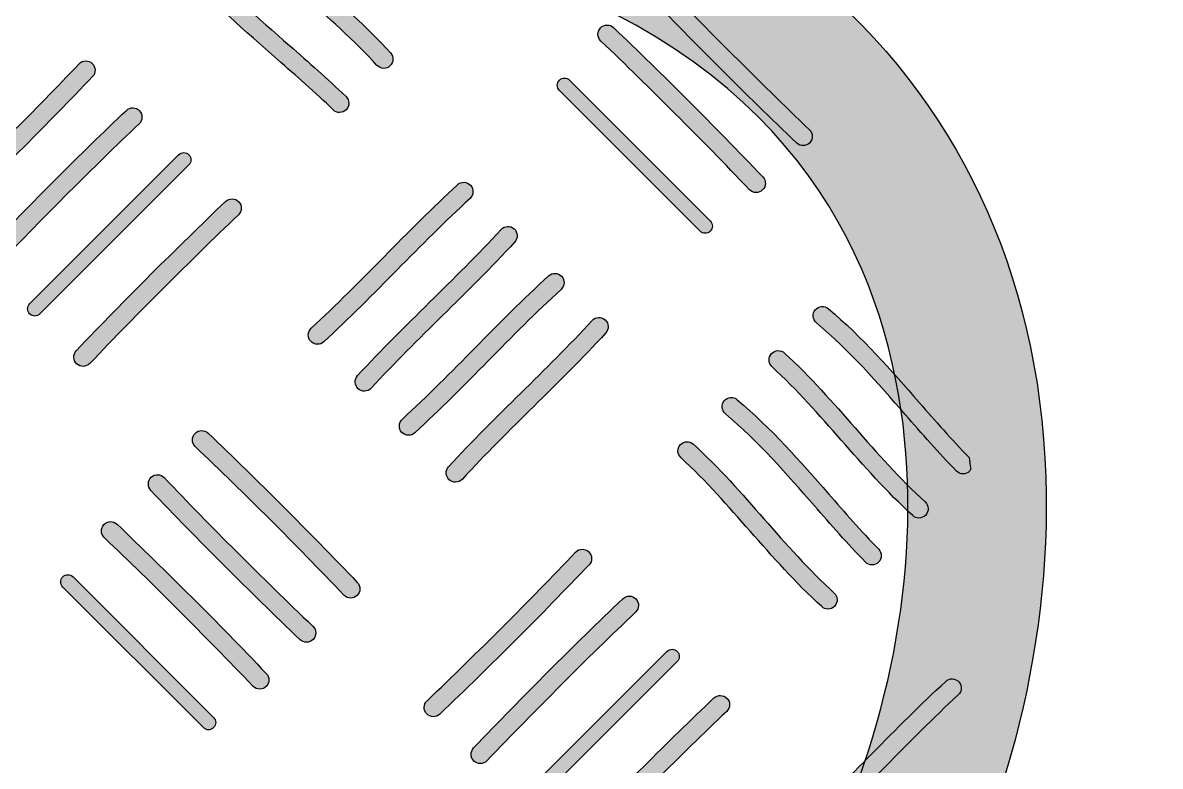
# Model space of a CAD drawing. Extents: x 4 to 307, y 9 to 217.
# Drawn here: x 218.79 to 230.39, y 181.59 to 189.17 of the extents above; entities that cross this region are included whole.
import ezdxf

# ---------------------------------------------------------------- set-up
doc = ezdxf.new("R2010")
doc.units = 0
doc.header["$MEASUREMENT"] = 0
doc.layers.add('EBENE_1', color=7, linetype='CONTINUOUS')

# ---------------------------------------------------------------- blocks, each defined once
blk = doc.blocks.new('BLOCK_2')
at = {"layer": 'EBENE_1'}
h = blk.add_hatch(color=7, dxfattribs=at)
h.dxf.hatch_style = 2
edge = h.paths.add_edge_path()
edge.add_spline(control_points=[(220.889, 190.305), (220.851, 190.27), (220.848, 190.21), (220.883, 190.172), (221.126, 189.909), (221.39, 189.677), (221.646, 189.453), (221.902, 189.229), (222.166, 188.997), (222.402, 188.738), (222.421, 188.718), (222.446, 188.707), (222.472, 188.707), (222.494, 188.707), (222.517, 188.715), (222.535, 188.732), (222.573, 188.767), (222.576, 188.826), (222.541, 188.865), (222.298, 189.131), (222.03, 189.367), (221.77, 189.595), (221.518, 189.816), (221.258, 190.044), (221.022, 190.3), (220.986, 190.338), (220.927, 190.34), (220.889, 190.305)], knot_values=[0, 0, 0, 0, 1, 1, 1, 2, 2, 2, 3, 3, 3, 4, 4, 4, 5, 5, 5, 6, 6, 6, 7, 7, 7, 8, 8, 8, 9, 9, 9, 9], degree=3, periodic=1)
h = blk.add_hatch(color=7, dxfattribs=at)
h.dxf.hatch_style = 2
edge = h.paths.add_edge_path()
edge.add_spline(control_points=[(220.442, 189.858), (220.402, 189.824), (220.397, 189.765), (220.43, 189.725), (220.725, 189.376), (221.062, 189.082), (221.387, 188.798), (221.579, 188.631), (221.771, 188.463), (221.956, 188.284), (221.974, 188.266), (221.998, 188.257), (222.021, 188.257), (222.046, 188.257), (222.07, 188.267), (222.089, 188.286), (222.125, 188.323), (222.124, 188.383), (222.087, 188.419), (221.9, 188.6), (221.705, 188.77), (221.511, 188.94), (221.191, 189.219), (220.859, 189.509), (220.574, 189.846), (220.541, 189.886), (220.481, 189.891), (220.442, 189.858)], knot_values=[0, 0, 0, 0, 1, 1, 1, 2, 2, 2, 3, 3, 3, 4, 4, 4, 5, 5, 5, 6, 6, 6, 7, 7, 7, 8, 8, 8, 9, 9, 9, 9], degree=3, periodic=1)
h = blk.add_hatch(color=7, dxfattribs=at)
h.dxf.hatch_style = 2
edge = h.paths.add_edge_path()
edge.add_spline(control_points=[(225.296, 189.598), (225.26, 189.635), (225.201, 189.636), (225.163, 189.601), (225.125, 189.565), (225.124, 189.505), (225.16, 189.467), (225.642, 188.962), (226.154, 188.45), (226.682, 187.945), (226.7, 187.928), (226.724, 187.919), (226.747, 187.919), (226.772, 187.919), (226.797, 187.929), (226.815, 187.949), (226.851, 187.986), (226.85, 188.046), (226.812, 188.082), (226.286, 188.585), (225.776, 189.095), (225.296, 189.598)], knot_values=[0, 0, 0, 0, 1, 1, 1, 2, 2, 2, 3, 3, 3, 4, 4, 4, 5, 5, 5, 6, 6, 6, 7, 7, 7, 7], degree=3, periodic=1)
h = blk.add_hatch(color=7, dxfattribs=at)
h.dxf.hatch_style = 2
edge = h.paths.add_edge_path()
edge.add_spline(control_points=[(224.685, 188.986), (225.188, 188.506), (225.698, 187.996), (226.201, 187.47), (226.219, 187.451), (226.244, 187.441), (226.269, 187.441), (226.292, 187.441), (226.316, 187.45), (226.334, 187.467), (226.372, 187.503), (226.373, 187.563), (226.337, 187.601), (225.832, 188.129), (225.32, 188.641), (224.815, 189.123), (224.777, 189.159), (224.718, 189.158), (224.682, 189.12), (224.646, 189.082), (224.647, 189.022), (224.685, 188.986)], knot_values=[0, 0, 0, 0, 1, 1, 1, 2, 2, 2, 3, 3, 3, 4, 4, 4, 5, 5, 5, 6, 6, 6, 7, 7, 7, 7], degree=3, periodic=1)
h = blk.add_hatch(color=7, dxfattribs=at)
h.dxf.hatch_style = 2
edge = h.paths.add_edge_path()
edge.add_spline(control_points=[(217.931, 187.189), (217.95, 187.17), (217.974, 187.16), (217.999, 187.16), (218.023, 187.16), (218.046, 187.168), (218.064, 187.186), (218.564, 187.662), (219.048, 188.146), (219.502, 188.624), (219.538, 188.661), (219.536, 188.721), (219.499, 188.757), (219.461, 188.793), (219.401, 188.792), (219.366, 188.754), (218.913, 188.278), (218.431, 187.797), (217.934, 187.322), (217.897, 187.287), (217.895, 187.227), (217.931, 187.189)], knot_values=[0, 0, 0, 0, 1, 1, 1, 2, 2, 2, 3, 3, 3, 4, 4, 4, 5, 5, 5, 6, 6, 6, 7, 7, 7, 7], degree=3, periodic=1)
h = blk.add_hatch(color=7, dxfattribs=at)
h.dxf.hatch_style = 2
edge = h.paths.add_edge_path()
edge.add_spline(control_points=[(224.262, 188.586), (224.233, 188.557), (224.233, 188.511), (224.262, 188.482), (224.262, 188.482), (225.697, 187.048), (225.697, 187.048), (225.711, 187.033), (225.73, 187.026), (225.749, 187.026), (225.768, 187.026), (225.786, 187.033), (225.801, 187.048), (225.829, 187.076), (225.829, 187.123), (225.801, 187.151), (225.801, 187.151), (224.366, 188.586), (224.366, 188.586), (224.337, 188.615), (224.291, 188.615), (224.262, 188.586)], knot_values=[0, 0, 0, 0, 1, 1, 1, 2, 2, 2, 3, 3, 3, 4, 4, 4, 5, 5, 5, 6, 6, 6, 7, 7, 7, 7], degree=3, periodic=1)
h = blk.add_hatch(color=7, dxfattribs=at)
h.dxf.hatch_style = 2
edge = h.paths.add_edge_path()
edge.add_spline(control_points=[(219.977, 188.142), (220.015, 188.178), (220.016, 188.238), (219.98, 188.275), (219.945, 188.314), (219.884, 188.315), (219.847, 188.279), (219.371, 187.826), (218.887, 187.342), (218.409, 186.841), (218.373, 186.803), (218.375, 186.744), (218.412, 186.708), (218.431, 186.69), (218.454, 186.682), (218.477, 186.682), (218.502, 186.682), (218.527, 186.691), (218.546, 186.711), (219.021, 187.21), (219.503, 187.691), (219.977, 188.142)], knot_values=[0, 0, 0, 0, 1, 1, 1, 2, 2, 2, 3, 3, 3, 4, 4, 4, 5, 5, 5, 6, 6, 6, 7, 7, 7, 7], degree=3, periodic=1)
h = blk.add_hatch(color=7, dxfattribs=at)
h.dxf.hatch_style = 2
edge = h.paths.add_edge_path()
edge.add_spline(control_points=[(218.913, 186.182), (218.932, 186.182), (218.951, 186.189), (218.965, 186.204), (218.965, 186.204), (220.484, 187.723), (220.484, 187.723), (220.513, 187.751), (220.513, 187.798), (220.484, 187.826), (220.455, 187.855), (220.409, 187.855), (220.38, 187.826), (220.38, 187.826), (218.861, 186.307), (218.861, 186.307), (218.833, 186.279), (218.833, 186.232), (218.861, 186.204), (218.876, 186.189), (218.894, 186.182), (218.913, 186.182)], knot_values=[0, 0, 0, 0, 1, 1, 1, 2, 2, 2, 3, 3, 3, 4, 4, 4, 5, 5, 5, 6, 6, 6, 7, 7, 7, 7], degree=3, periodic=1)
h = blk.add_hatch(color=7, dxfattribs=at)
h.dxf.hatch_style = 2
edge = h.paths.add_edge_path()
edge.add_spline(control_points=[(221.86, 185.919), (222.118, 186.156), (222.368, 186.409), (222.609, 186.654), (222.849, 186.897), (223.097, 187.148), (223.351, 187.382), (223.389, 187.417), (223.392, 187.477), (223.357, 187.515), (223.322, 187.553), (223.261, 187.556), (223.223, 187.52), (222.966, 187.284), (222.716, 187.031), (222.475, 186.786), (222.235, 186.543), (221.987, 186.292), (221.733, 186.058), (221.694, 186.023), (221.692, 185.963), (221.727, 185.925), (221.745, 185.904), (221.771, 185.894), (221.796, 185.894), (221.819, 185.894), (221.842, 185.902), (221.86, 185.919)], knot_values=[0, 0, 0, 0, 1, 1, 1, 2, 2, 2, 3, 3, 3, 4, 4, 4, 5, 5, 5, 6, 6, 6, 7, 7, 7, 8, 8, 8, 9, 9, 9, 9], degree=3, periodic=1)
h = blk.add_hatch(color=7, dxfattribs=at)
h.dxf.hatch_style = 2
edge = h.paths.add_edge_path()
edge.add_spline(control_points=[(219.406, 185.669), (219.43, 185.669), (219.455, 185.679), (219.474, 185.698), (219.976, 186.224), (220.487, 186.734), (220.99, 187.214), (221.027, 187.25), (221.029, 187.31), (220.993, 187.348), (220.957, 187.385), (220.897, 187.386), (220.859, 187.351), (220.354, 186.869), (219.842, 186.357), (219.337, 185.829), (219.301, 185.791), (219.303, 185.731), (219.34, 185.695), (219.359, 185.678), (219.382, 185.669), (219.406, 185.669)], knot_values=[0, 0, 0, 0, 1, 1, 1, 2, 2, 2, 3, 3, 3, 4, 4, 4, 5, 5, 5, 6, 6, 6, 7, 7, 7, 7], degree=3, periodic=1)
h = blk.add_hatch(color=7, dxfattribs=at)
h.dxf.hatch_style = 2
edge = h.paths.add_edge_path()
edge.add_spline(control_points=[(223.668, 187.065), (223.434, 186.81), (223.182, 186.562), (222.939, 186.322), (222.694, 186.081), (222.442, 185.831), (222.205, 185.574), (222.17, 185.536), (222.172, 185.476), (222.211, 185.441), (222.229, 185.424), (222.252, 185.416), (222.275, 185.416), (222.3, 185.416), (222.326, 185.426), (222.344, 185.446), (222.577, 185.7), (222.829, 185.948), (223.071, 186.187), (223.316, 186.429), (223.57, 186.679), (223.807, 186.937), (223.842, 186.976), (223.84, 187.035), (223.801, 187.071), (223.763, 187.106), (223.703, 187.103), (223.668, 187.065)], knot_values=[0, 0, 0, 0, 1, 1, 1, 2, 2, 2, 3, 3, 3, 4, 4, 4, 5, 5, 5, 6, 6, 6, 7, 7, 7, 8, 8, 8, 9, 9, 9, 9], degree=3, periodic=1)
h = blk.add_hatch(color=7, dxfattribs=at)
h.dxf.hatch_style = 2
edge = h.paths.add_edge_path()
edge.add_spline(control_points=[(224.152, 186.592), (223.894, 186.356), (223.644, 186.102), (223.402, 185.857), (223.162, 185.614), (222.915, 185.363), (222.661, 185.13), (222.623, 185.094), (222.62, 185.035), (222.655, 184.996), (222.674, 184.976), (222.699, 184.966), (222.725, 184.966), (222.748, 184.966), (222.771, 184.974), (222.789, 184.991), (223.046, 185.227), (223.295, 185.48), (223.536, 185.724), (223.776, 185.968), (224.025, 186.22), (224.279, 186.454), (224.318, 186.489), (224.32, 186.548), (224.285, 186.587), (224.25, 186.625), (224.19, 186.628), (224.152, 186.592)], knot_values=[0, 0, 0, 0, 1, 1, 1, 2, 2, 2, 3, 3, 3, 4, 4, 4, 5, 5, 5, 6, 6, 6, 7, 7, 7, 8, 8, 8, 9, 9, 9, 9], degree=3, periodic=1)
h = blk.add_hatch(color=7, dxfattribs=at)
h.dxf.hatch_style = 2
edge = h.paths.add_edge_path()
edge.add_spline(control_points=[(227.931, 185.301), (227.647, 185.627), (227.353, 185.963), (227.005, 186.257), (226.965, 186.291), (226.906, 186.285), (226.872, 186.246), (226.839, 186.206), (226.844, 186.147), (226.883, 186.113), (227.221, 185.829), (227.51, 185.498), (227.789, 185.178), (227.959, 184.983), (228.129, 184.788), (228.311, 184.601), (228.33, 184.582), (228.354, 184.572), (228.379, 184.572), (228.402, 184.572), (228.426, 184.581), (228.444, 184.599), (228.452, 184.606), (228.452, 184.617), (228.456, 184.627), (228.452, 184.664), (228.445, 184.702), (228.44, 184.739), (228.263, 184.922), (228.096, 185.112), (227.931, 185.301)], knot_values=[0, 0, 0, 0, 1, 1, 1, 2, 2, 2, 3, 3, 3, 4, 4, 4, 5, 5, 5, 6, 6, 6, 7, 7, 7, 8, 8, 8, 9, 9, 9, 10, 10, 10, 10], degree=3, periodic=1)
h = blk.add_hatch(color=7, dxfattribs=at)
h.dxf.hatch_style = 2
edge = h.paths.add_edge_path()
edge.add_spline(control_points=[(224.729, 186.142), (224.691, 186.178), (224.631, 186.175), (224.596, 186.137), (224.363, 185.883), (224.112, 185.635), (223.869, 185.395), (223.624, 185.154), (223.37, 184.904), (223.133, 184.646), (223.098, 184.607), (223.101, 184.548), (223.139, 184.513), (223.157, 184.496), (223.18, 184.488), (223.203, 184.488), (223.229, 184.488), (223.254, 184.498), (223.273, 184.518), (223.506, 184.773), (223.758, 185.021), (224.001, 185.261), (224.246, 185.502), (224.499, 185.752), (224.735, 186.009), (224.77, 186.047), (224.768, 186.107), (224.729, 186.142)], knot_values=[0, 0, 0, 0, 1, 1, 1, 2, 2, 2, 3, 3, 3, 4, 4, 4, 5, 5, 5, 6, 6, 6, 7, 7, 7, 8, 8, 8, 9, 9, 9, 9], degree=3, periodic=1)
h = blk.add_hatch(color=7, dxfattribs=at)
h.dxf.hatch_style = 2
edge = h.paths.add_edge_path()
edge.add_spline(control_points=[(227.928, 184.122), (227.954, 184.122), (227.979, 184.133), (227.998, 184.153), (228.033, 184.191), (228.03, 184.251), (227.992, 184.286), (227.733, 184.522), (227.501, 184.786), (227.277, 185.042), (227.053, 185.298), (226.821, 185.562), (226.558, 185.804), (226.519, 185.839), (226.46, 185.837), (226.425, 185.799), (226.389, 185.761), (226.392, 185.701), (226.43, 185.666), (226.686, 185.43), (226.914, 185.17), (227.136, 184.918), (227.363, 184.658), (227.599, 184.39), (227.865, 184.147), (227.883, 184.13), (227.906, 184.122), (227.928, 184.122)], knot_values=[0, 0, 0, 0, 1, 1, 1, 2, 2, 2, 3, 3, 3, 4, 4, 4, 5, 5, 5, 6, 6, 6, 7, 7, 7, 8, 8, 8, 9, 9, 9, 9], degree=3, periodic=1)
h = blk.add_hatch(color=7, dxfattribs=at)
h.dxf.hatch_style = 2
edge = h.paths.add_edge_path()
edge.add_spline(control_points=[(227.45, 183.644), (227.474, 183.644), (227.497, 183.653), (227.516, 183.671), (227.553, 183.707), (227.554, 183.767), (227.518, 183.804), (227.339, 183.988), (227.171, 184.18), (227.004, 184.372), (226.719, 184.698), (226.425, 185.035), (226.076, 185.329), (226.037, 185.362), (225.977, 185.357), (225.944, 185.318), (225.91, 185.278), (225.915, 185.219), (225.955, 185.185), (226.293, 184.9), (226.582, 184.569), (226.862, 184.248), (227.031, 184.054), (227.201, 183.86), (227.383, 183.673), (227.401, 183.654), (227.426, 183.644), (227.45, 183.644)], knot_values=[0, 0, 0, 0, 1, 1, 1, 2, 2, 2, 3, 3, 3, 4, 4, 4, 5, 5, 5, 6, 6, 6, 7, 7, 7, 8, 8, 8, 9, 9, 9, 9], degree=3, periodic=1)
h = blk.add_hatch(color=7, dxfattribs=at)
h.dxf.hatch_style = 2
edge = h.paths.add_edge_path()
edge.add_spline(control_points=[(222.134, 183.306), (222.157, 183.306), (222.181, 183.315), (222.199, 183.332), (222.237, 183.368), (222.238, 183.428), (222.202, 183.466), (221.699, 183.992), (221.187, 184.504), (220.68, 184.988), (220.642, 185.024), (220.583, 185.023), (220.547, 184.985), (220.511, 184.947), (220.512, 184.887), (220.55, 184.851), (221.055, 184.37), (221.565, 183.86), (222.066, 183.336), (222.084, 183.316), (222.109, 183.306), (222.134, 183.306)], knot_values=[0, 0, 0, 0, 1, 1, 1, 2, 2, 2, 3, 3, 3, 4, 4, 4, 5, 5, 5, 6, 6, 6, 7, 7, 7, 7], degree=3, periodic=1)
h = blk.add_hatch(color=7, dxfattribs=at)
h.dxf.hatch_style = 2
edge = h.paths.add_edge_path()
edge.add_spline(control_points=[(226.937, 183.219), (226.955, 183.202), (226.978, 183.194), (227, 183.194), (227.026, 183.194), (227.051, 183.204), (227.07, 183.225), (227.105, 183.263), (227.102, 183.323), (227.064, 183.358), (226.805, 183.594), (226.573, 183.858), (226.348, 184.114), (226.124, 184.37), (225.892, 184.634), (225.629, 184.876), (225.591, 184.911), (225.532, 184.909), (225.496, 184.871), (225.461, 184.833), (225.464, 184.773), (225.502, 184.738), (225.757, 184.503), (225.986, 184.242), (226.206, 183.99), (226.435, 183.731), (226.67, 183.462), (226.937, 183.219)], knot_values=[0, 0, 0, 0, 1, 1, 1, 2, 2, 2, 3, 3, 3, 4, 4, 4, 5, 5, 5, 6, 6, 6, 7, 7, 7, 8, 8, 8, 9, 9, 9, 9], degree=3, periodic=1)
h = blk.add_hatch(color=7, dxfattribs=at)
h.dxf.hatch_style = 2
edge = h.paths.add_edge_path()
edge.add_spline(control_points=[(221.619, 182.882), (221.637, 182.865), (221.661, 182.856), (221.684, 182.856), (221.709, 182.856), (221.734, 182.866), (221.752, 182.885), (221.788, 182.923), (221.787, 182.983), (221.749, 183.019), (221.223, 183.521), (220.713, 184.031), (220.233, 184.535), (220.198, 184.572), (220.138, 184.574), (220.1, 184.538), (220.063, 184.502), (220.061, 184.442), (220.097, 184.404), (220.579, 183.899), (221.091, 183.387), (221.619, 182.882)], knot_values=[0, 0, 0, 0, 1, 1, 1, 2, 2, 2, 3, 3, 3, 4, 4, 4, 5, 5, 5, 6, 6, 6, 7, 7, 7, 7], degree=3, periodic=1)
h = blk.add_hatch(color=7, dxfattribs=at)
h.dxf.hatch_style = 2
edge = h.paths.add_edge_path()
edge.add_spline(control_points=[(221.206, 182.378), (221.229, 182.378), (221.253, 182.387), (221.271, 182.404), (221.309, 182.44), (221.31, 182.5), (221.274, 182.537), (220.769, 183.066), (220.257, 183.578), (219.752, 184.06), (219.714, 184.096), (219.655, 184.094), (219.619, 184.056), (219.583, 184.019), (219.584, 183.959), (219.622, 183.923), (220.125, 183.443), (220.635, 182.933), (221.138, 182.407), (221.156, 182.388), (221.181, 182.378), (221.206, 182.378)], knot_values=[0, 0, 0, 0, 1, 1, 1, 2, 2, 2, 3, 3, 3, 4, 4, 4, 5, 5, 5, 6, 6, 6, 7, 7, 7, 7], degree=3, periodic=1)
h = blk.add_hatch(color=7, dxfattribs=at)
h.dxf.hatch_style = 2
edge = h.paths.add_edge_path()
edge.add_spline(control_points=[(224.428, 183.775), (223.945, 183.268), (223.435, 182.758), (222.913, 182.259), (222.875, 182.223), (222.874, 182.164), (222.91, 182.126), (222.928, 182.106), (222.953, 182.097), (222.978, 182.097), (223.001, 182.097), (223.025, 182.105), (223.043, 182.123), (223.567, 182.624), (224.079, 183.136), (224.565, 183.645), (224.601, 183.683), (224.599, 183.742), (224.562, 183.778), (224.524, 183.814), (224.464, 183.813), (224.428, 183.775)], knot_values=[0, 0, 0, 0, 1, 1, 1, 2, 2, 2, 3, 3, 3, 4, 4, 4, 5, 5, 5, 6, 6, 6, 7, 7, 7, 7], degree=3, periodic=1)
h = blk.add_hatch(color=7, dxfattribs=at)
h.dxf.hatch_style = 2
edge = h.paths.add_edge_path()
edge.add_spline(control_points=[(220.685, 181.963), (220.704, 181.963), (220.723, 181.97), (220.737, 181.985), (220.766, 182.013), (220.766, 182.06), (220.737, 182.088), (220.737, 182.088), (219.303, 183.523), (219.303, 183.523), (219.274, 183.552), (219.228, 183.552), (219.199, 183.523), (219.17, 183.494), (219.17, 183.448), (219.199, 183.419), (219.199, 183.419), (220.633, 181.985), (220.633, 181.985), (220.648, 181.97), (220.666, 181.963), (220.685, 181.963)], knot_values=[0, 0, 0, 0, 1, 1, 1, 2, 2, 2, 3, 3, 3, 4, 4, 4, 5, 5, 5, 6, 6, 6, 7, 7, 7, 7], degree=3, periodic=1)
h = blk.add_hatch(color=7, dxfattribs=at)
h.dxf.hatch_style = 2
edge = h.paths.add_edge_path()
edge.add_spline(control_points=[(225.04, 183.164), (225.078, 183.199), (225.079, 183.259), (225.043, 183.297), (225.007, 183.335), (224.947, 183.336), (224.91, 183.3), (224.405, 182.818), (223.892, 182.306), (223.388, 181.778), (223.352, 181.74), (223.353, 181.681), (223.391, 181.645), (223.409, 181.627), (223.433, 181.618), (223.456, 181.618), (223.481, 181.618), (223.506, 181.628), (223.524, 181.648), (224.027, 182.174), (224.537, 182.684), (225.04, 183.164)], knot_values=[0, 0, 0, 0, 1, 1, 1, 2, 2, 2, 3, 3, 3, 4, 4, 4, 5, 5, 5, 6, 6, 6, 7, 7, 7, 7], degree=3, periodic=1)
h = blk.add_hatch(color=7, dxfattribs=at)
h.dxf.hatch_style = 2
edge = h.paths.add_edge_path()
edge.add_spline(control_points=[(223.976, 181.204), (223.995, 181.204), (224.014, 181.211), (224.029, 181.225), (224.029, 181.225), (225.463, 182.66), (225.463, 182.66), (225.492, 182.688), (225.492, 182.735), (225.463, 182.763), (225.434, 182.792), (225.388, 182.792), (225.359, 182.763), (225.359, 182.763), (223.924, 181.329), (223.924, 181.329), (223.896, 181.3), (223.896, 181.254), (223.924, 181.225), (223.939, 181.211), (223.958, 181.204), (223.976, 181.204)], knot_values=[0, 0, 0, 0, 1, 1, 1, 2, 2, 2, 3, 3, 3, 4, 4, 4, 5, 5, 5, 6, 6, 6, 7, 7, 7, 7], degree=3, periodic=1)
h = blk.add_hatch(color=7, dxfattribs=at)
h.dxf.hatch_style = 2
edge = h.paths.add_edge_path()
edge.add_spline(control_points=[(228.202, 182.457), (227.944, 182.221), (227.694, 181.967), (227.452, 181.722), (227.213, 181.479), (226.965, 181.228), (226.712, 180.995), (226.673, 180.96), (226.671, 180.9), (226.706, 180.861), (226.724, 180.841), (226.75, 180.831), (226.775, 180.831), (226.798, 180.831), (226.821, 180.839), (226.839, 180.856), (227.096, 181.092), (227.345, 181.345), (227.587, 181.589), (227.827, 181.833), (228.075, 182.085), (228.33, 182.319), (228.368, 182.354), (228.371, 182.413), (228.336, 182.452), (228.3, 182.49), (228.24, 182.493), (228.202, 182.457)], knot_values=[0, 0, 0, 0, 1, 1, 1, 2, 2, 2, 3, 3, 3, 4, 4, 4, 5, 5, 5, 6, 6, 6, 7, 7, 7, 8, 8, 8, 9, 9, 9, 9], degree=3, periodic=1)
h = blk.add_hatch(color=7, dxfattribs=at)
h.dxf.hatch_style = 2
edge = h.paths.add_edge_path()
edge.add_spline(control_points=[(224.469, 180.69), (224.494, 180.69), (224.518, 180.7), (224.537, 180.72), (225.011, 181.217), (225.493, 181.698), (225.968, 182.151), (226.006, 182.187), (226.008, 182.247), (225.972, 182.284), (225.936, 182.322), (225.876, 182.323), (225.838, 182.288), (225.36, 181.833), (224.876, 181.349), (224.401, 180.85), (224.364, 180.812), (224.366, 180.752), (224.404, 180.717), (224.422, 180.699), (224.445, 180.69), (224.469, 180.69)], knot_values=[0, 0, 0, 0, 1, 1, 1, 2, 2, 2, 3, 3, 3, 4, 4, 4, 5, 5, 5, 6, 6, 6, 7, 7, 7, 7], degree=3, periodic=1)
for points, knots in [([(220.889, 190.305), (220.851, 190.27), (220.848, 190.21), (220.883, 190.172), (221.126, 189.909), (221.39, 189.677), (221.646, 189.453), (221.902, 189.229), (222.166, 188.997), (222.402, 188.738), (222.421, 188.718), (222.446, 188.707), (222.472, 188.707), (222.494, 188.707), (222.517, 188.715), (222.535, 188.732), (222.573, 188.767), (222.576, 188.826), (222.541, 188.865), (222.298, 189.131), (222.03, 189.367), (221.77, 189.595), (221.518, 189.816), (221.258, 190.044), (221.022, 190.3), (220.986, 190.338), (220.927, 190.34), (220.889, 190.305)], [0, 0, 0, 0, 1, 1, 1, 2, 2, 2, 3, 3, 3, 4, 4, 4, 5, 5, 5, 6, 6, 6, 7, 7, 7, 8, 8, 8, 9, 9, 9, 9]), ([(220.442, 189.858), (220.402, 189.824), (220.397, 189.765), (220.43, 189.725), (220.725, 189.376), (221.062, 189.082), (221.387, 188.798), (221.579, 188.631), (221.771, 188.463), (221.956, 188.284), (221.974, 188.266), (221.998, 188.257), (222.021, 188.257), (222.046, 188.257), (222.07, 188.267), (222.089, 188.286), (222.125, 188.323), (222.124, 188.383), (222.087, 188.419), (221.9, 188.6), (221.705, 188.77), (221.511, 188.94), (221.191, 189.219), (220.859, 189.509), (220.574, 189.846), (220.541, 189.886), (220.481, 189.891), (220.442, 189.858)], [0, 0, 0, 0, 1, 1, 1, 2, 2, 2, 3, 3, 3, 4, 4, 4, 5, 5, 5, 6, 6, 6, 7, 7, 7, 8, 8, 8, 9, 9, 9, 9]), ([(225.296, 189.598), (225.26, 189.635), (225.201, 189.636), (225.163, 189.601), (225.125, 189.565), (225.124, 189.505), (225.16, 189.467), (225.642, 188.962), (226.154, 188.45), (226.682, 187.945), (226.7, 187.928), (226.724, 187.919), (226.747, 187.919), (226.772, 187.919), (226.797, 187.929), (226.815, 187.949), (226.851, 187.986), (226.85, 188.046), (226.812, 188.082), (226.286, 188.585), (225.776, 189.095), (225.296, 189.598)], [0, 0, 0, 0, 1, 1, 1, 2, 2, 2, 3, 3, 3, 4, 4, 4, 5, 5, 5, 6, 6, 6, 7, 7, 7, 7]), ([(224.685, 188.986), (225.188, 188.506), (225.698, 187.996), (226.201, 187.47), (226.219, 187.451), (226.244, 187.441), (226.269, 187.441), (226.292, 187.441), (226.316, 187.45), (226.334, 187.467), (226.372, 187.503), (226.373, 187.563), (226.337, 187.601), (225.832, 188.129), (225.32, 188.641), (224.815, 189.123), (224.777, 189.159), (224.718, 189.158), (224.682, 189.12), (224.646, 189.082), (224.647, 189.022), (224.685, 188.986)], [0, 0, 0, 0, 1, 1, 1, 2, 2, 2, 3, 3, 3, 4, 4, 4, 5, 5, 5, 6, 6, 6, 7, 7, 7, 7]), ([(217.931, 187.189), (217.95, 187.17), (217.974, 187.16), (217.999, 187.16), (218.023, 187.16), (218.046, 187.168), (218.064, 187.186), (218.564, 187.662), (219.048, 188.146), (219.502, 188.624), (219.538, 188.661), (219.536, 188.721), (219.499, 188.757), (219.461, 188.793), (219.401, 188.792), (219.366, 188.754), (218.913, 188.278), (218.431, 187.797), (217.934, 187.322), (217.897, 187.287), (217.895, 187.227), (217.931, 187.189)], [0, 0, 0, 0, 1, 1, 1, 2, 2, 2, 3, 3, 3, 4, 4, 4, 5, 5, 5, 6, 6, 6, 7, 7, 7, 7]), ([(224.262, 188.586), (224.233, 188.557), (224.233, 188.511), (224.262, 188.482), (224.262, 188.482), (225.697, 187.048), (225.697, 187.048), (225.711, 187.033), (225.73, 187.026), (225.749, 187.026), (225.768, 187.026), (225.786, 187.033), (225.801, 187.048), (225.829, 187.076), (225.829, 187.123), (225.801, 187.151), (225.801, 187.151), (224.366, 188.586), (224.366, 188.586), (224.337, 188.615), (224.291, 188.615), (224.262, 188.586)], [0, 0, 0, 0, 1, 1, 1, 2, 2, 2, 3, 3, 3, 4, 4, 4, 5, 5, 5, 6, 6, 6, 7, 7, 7, 7]), ([(219.977, 188.142), (220.015, 188.178), (220.016, 188.238), (219.98, 188.275), (219.945, 188.314), (219.884, 188.315), (219.847, 188.279), (219.371, 187.826), (218.887, 187.342), (218.409, 186.841), (218.373, 186.803), (218.375, 186.744), (218.412, 186.708), (218.431, 186.69), (218.454, 186.682), (218.477, 186.682), (218.502, 186.682), (218.527, 186.691), (218.546, 186.711), (219.021, 187.21), (219.503, 187.691), (219.977, 188.142)], [0, 0, 0, 0, 1, 1, 1, 2, 2, 2, 3, 3, 3, 4, 4, 4, 5, 5, 5, 6, 6, 6, 7, 7, 7, 7]), ([(218.913, 186.182), (218.932, 186.182), (218.951, 186.189), (218.965, 186.204), (218.965, 186.204), (220.484, 187.723), (220.484, 187.723), (220.513, 187.751), (220.513, 187.798), (220.484, 187.826), (220.455, 187.855), (220.409, 187.855), (220.38, 187.826), (220.38, 187.826), (218.861, 186.307), (218.861, 186.307), (218.833, 186.279), (218.833, 186.232), (218.861, 186.204), (218.876, 186.189), (218.894, 186.182), (218.913, 186.182)], [0, 0, 0, 0, 1, 1, 1, 2, 2, 2, 3, 3, 3, 4, 4, 4, 5, 5, 5, 6, 6, 6, 7, 7, 7, 7]), ([(221.86, 185.919), (222.118, 186.156), (222.368, 186.409), (222.609, 186.654), (222.849, 186.897), (223.097, 187.148), (223.351, 187.382), (223.389, 187.417), (223.392, 187.477), (223.357, 187.515), (223.322, 187.553), (223.261, 187.556), (223.223, 187.52), (222.966, 187.284), (222.716, 187.031), (222.475, 186.786), (222.235, 186.543), (221.987, 186.292), (221.733, 186.058), (221.694, 186.023), (221.692, 185.963), (221.727, 185.925), (221.745, 185.904), (221.771, 185.894), (221.796, 185.894), (221.819, 185.894), (221.842, 185.902), (221.86, 185.919)], [0, 0, 0, 0, 1, 1, 1, 2, 2, 2, 3, 3, 3, 4, 4, 4, 5, 5, 5, 6, 6, 6, 7, 7, 7, 8, 8, 8, 9, 9, 9, 9]), ([(219.406, 185.669), (219.43, 185.669), (219.455, 185.679), (219.474, 185.698), (219.976, 186.224), (220.487, 186.734), (220.99, 187.214), (221.027, 187.25), (221.029, 187.31), (220.993, 187.348), (220.957, 187.385), (220.897, 187.386), (220.859, 187.351), (220.354, 186.869), (219.842, 186.357), (219.337, 185.829), (219.301, 185.791), (219.303, 185.731), (219.34, 185.695), (219.359, 185.678), (219.382, 185.669), (219.406, 185.669)], [0, 0, 0, 0, 1, 1, 1, 2, 2, 2, 3, 3, 3, 4, 4, 4, 5, 5, 5, 6, 6, 6, 7, 7, 7, 7]), ([(223.668, 187.065), (223.434, 186.81), (223.182, 186.562), (222.939, 186.322), (222.694, 186.081), (222.442, 185.831), (222.205, 185.574), (222.17, 185.536), (222.172, 185.476), (222.211, 185.441), (222.229, 185.424), (222.252, 185.416), (222.275, 185.416), (222.3, 185.416), (222.326, 185.426), (222.344, 185.446), (222.577, 185.7), (222.829, 185.948), (223.071, 186.187), (223.316, 186.429), (223.57, 186.679), (223.807, 186.937), (223.842, 186.976), (223.84, 187.035), (223.801, 187.071), (223.763, 187.106), (223.703, 187.103), (223.668, 187.065)], [0, 0, 0, 0, 1, 1, 1, 2, 2, 2, 3, 3, 3, 4, 4, 4, 5, 5, 5, 6, 6, 6, 7, 7, 7, 8, 8, 8, 9, 9, 9, 9]), ([(224.152, 186.592), (223.894, 186.356), (223.644, 186.102), (223.402, 185.857), (223.162, 185.614), (222.915, 185.363), (222.661, 185.13), (222.623, 185.094), (222.62, 185.035), (222.655, 184.996), (222.674, 184.976), (222.699, 184.966), (222.725, 184.966), (222.748, 184.966), (222.771, 184.974), (222.789, 184.991), (223.046, 185.227), (223.295, 185.48), (223.536, 185.724), (223.776, 185.968), (224.025, 186.22), (224.279, 186.454), (224.318, 186.489), (224.32, 186.548), (224.285, 186.587), (224.25, 186.625), (224.19, 186.628), (224.152, 186.592)], [0, 0, 0, 0, 1, 1, 1, 2, 2, 2, 3, 3, 3, 4, 4, 4, 5, 5, 5, 6, 6, 6, 7, 7, 7, 8, 8, 8, 9, 9, 9, 9]), ([(227.931, 185.301), (227.647, 185.627), (227.353, 185.963), (227.005, 186.257), (226.965, 186.291), (226.906, 186.285), (226.872, 186.246), (226.839, 186.206), (226.844, 186.147), (226.883, 186.113), (227.221, 185.829), (227.51, 185.498), (227.789, 185.178), (227.959, 184.983), (228.129, 184.788), (228.311, 184.601), (228.33, 184.582), (228.354, 184.572), (228.379, 184.572), (228.402, 184.572), (228.426, 184.581), (228.444, 184.599), (228.452, 184.606), (228.452, 184.617), (228.456, 184.627), (228.452, 184.664), (228.445, 184.702), (228.44, 184.739), (228.263, 184.922), (228.096, 185.112), (227.931, 185.301)], [0, 0, 0, 0, 1, 1, 1, 2, 2, 2, 3, 3, 3, 4, 4, 4, 5, 5, 5, 6, 6, 6, 7, 7, 7, 8, 8, 8, 9, 9, 9, 10, 10, 10, 10]), ([(224.729, 186.142), (224.691, 186.178), (224.631, 186.175), (224.596, 186.137), (224.363, 185.883), (224.112, 185.635), (223.869, 185.395), (223.624, 185.154), (223.37, 184.904), (223.133, 184.646), (223.098, 184.607), (223.101, 184.548), (223.139, 184.513), (223.157, 184.496), (223.18, 184.488), (223.203, 184.488), (223.229, 184.488), (223.254, 184.498), (223.273, 184.518), (223.506, 184.773), (223.758, 185.021), (224.001, 185.261), (224.246, 185.502), (224.499, 185.752), (224.735, 186.009), (224.77, 186.047), (224.768, 186.107), (224.729, 186.142)], [0, 0, 0, 0, 1, 1, 1, 2, 2, 2, 3, 3, 3, 4, 4, 4, 5, 5, 5, 6, 6, 6, 7, 7, 7, 8, 8, 8, 9, 9, 9, 9]), ([(227.928, 184.122), (227.954, 184.122), (227.979, 184.133), (227.998, 184.153), (228.033, 184.191), (228.03, 184.251), (227.992, 184.286), (227.733, 184.522), (227.501, 184.786), (227.277, 185.042), (227.053, 185.298), (226.821, 185.562), (226.558, 185.804), (226.519, 185.839), (226.46, 185.837), (226.425, 185.799), (226.389, 185.761), (226.392, 185.701), (226.43, 185.666), (226.686, 185.43), (226.914, 185.17), (227.136, 184.918), (227.363, 184.658), (227.599, 184.39), (227.865, 184.147), (227.883, 184.13), (227.906, 184.122), (227.928, 184.122)], [0, 0, 0, 0, 1, 1, 1, 2, 2, 2, 3, 3, 3, 4, 4, 4, 5, 5, 5, 6, 6, 6, 7, 7, 7, 8, 8, 8, 9, 9, 9, 9]), ([(227.45, 183.644), (227.474, 183.644), (227.497, 183.653), (227.516, 183.671), (227.553, 183.707), (227.554, 183.767), (227.518, 183.804), (227.339, 183.988), (227.171, 184.18), (227.004, 184.372), (226.719, 184.698), (226.425, 185.035), (226.076, 185.329), (226.037, 185.362), (225.977, 185.357), (225.944, 185.318), (225.91, 185.278), (225.915, 185.219), (225.955, 185.185), (226.293, 184.9), (226.582, 184.569), (226.862, 184.248), (227.031, 184.054), (227.201, 183.86), (227.383, 183.673), (227.401, 183.654), (227.426, 183.644), (227.45, 183.644)], [0, 0, 0, 0, 1, 1, 1, 2, 2, 2, 3, 3, 3, 4, 4, 4, 5, 5, 5, 6, 6, 6, 7, 7, 7, 8, 8, 8, 9, 9, 9, 9]), ([(222.134, 183.306), (222.157, 183.306), (222.181, 183.315), (222.199, 183.332), (222.237, 183.368), (222.238, 183.428), (222.202, 183.466), (221.699, 183.992), (221.187, 184.504), (220.68, 184.988), (220.642, 185.024), (220.583, 185.023), (220.547, 184.985), (220.511, 184.947), (220.512, 184.887), (220.55, 184.851), (221.055, 184.37), (221.565, 183.86), (222.066, 183.336), (222.084, 183.316), (222.109, 183.306), (222.134, 183.306)], [0, 0, 0, 0, 1, 1, 1, 2, 2, 2, 3, 3, 3, 4, 4, 4, 5, 5, 5, 6, 6, 6, 7, 7, 7, 7]), ([(226.937, 183.219), (226.955, 183.202), (226.978, 183.194), (227, 183.194), (227.026, 183.194), (227.051, 183.204), (227.07, 183.225), (227.105, 183.263), (227.102, 183.323), (227.064, 183.358), (226.805, 183.594), (226.573, 183.858), (226.348, 184.114), (226.124, 184.37), (225.892, 184.634), (225.629, 184.876), (225.591, 184.911), (225.532, 184.909), (225.496, 184.871), (225.461, 184.833), (225.464, 184.773), (225.502, 184.738), (225.757, 184.503), (225.986, 184.242), (226.206, 183.99), (226.435, 183.731), (226.67, 183.462), (226.937, 183.219)], [0, 0, 0, 0, 1, 1, 1, 2, 2, 2, 3, 3, 3, 4, 4, 4, 5, 5, 5, 6, 6, 6, 7, 7, 7, 8, 8, 8, 9, 9, 9, 9]), ([(221.619, 182.882), (221.637, 182.865), (221.661, 182.856), (221.684, 182.856), (221.709, 182.856), (221.734, 182.866), (221.752, 182.885), (221.788, 182.923), (221.787, 182.983), (221.749, 183.019), (221.223, 183.521), (220.713, 184.031), (220.233, 184.535), (220.198, 184.572), (220.138, 184.574), (220.1, 184.538), (220.063, 184.502), (220.061, 184.442), (220.097, 184.404), (220.579, 183.899), (221.091, 183.387), (221.619, 182.882)], [0, 0, 0, 0, 1, 1, 1, 2, 2, 2, 3, 3, 3, 4, 4, 4, 5, 5, 5, 6, 6, 6, 7, 7, 7, 7]), ([(221.206, 182.378), (221.229, 182.378), (221.253, 182.387), (221.271, 182.404), (221.309, 182.44), (221.31, 182.5), (221.274, 182.537), (220.769, 183.066), (220.257, 183.578), (219.752, 184.06), (219.714, 184.096), (219.655, 184.094), (219.619, 184.056), (219.583, 184.019), (219.584, 183.959), (219.622, 183.923), (220.125, 183.443), (220.635, 182.933), (221.138, 182.407), (221.156, 182.388), (221.181, 182.378), (221.206, 182.378)], [0, 0, 0, 0, 1, 1, 1, 2, 2, 2, 3, 3, 3, 4, 4, 4, 5, 5, 5, 6, 6, 6, 7, 7, 7, 7]), ([(224.428, 183.775), (223.945, 183.268), (223.435, 182.758), (222.913, 182.259), (222.875, 182.223), (222.874, 182.164), (222.91, 182.126), (222.928, 182.106), (222.953, 182.097), (222.978, 182.097), (223.001, 182.097), (223.025, 182.105), (223.043, 182.123), (223.567, 182.624), (224.079, 183.136), (224.565, 183.645), (224.601, 183.683), (224.599, 183.742), (224.562, 183.778), (224.524, 183.814), (224.464, 183.813), (224.428, 183.775)], [0, 0, 0, 0, 1, 1, 1, 2, 2, 2, 3, 3, 3, 4, 4, 4, 5, 5, 5, 6, 6, 6, 7, 7, 7, 7]), ([(220.685, 181.963), (220.704, 181.963), (220.723, 181.97), (220.737, 181.985), (220.766, 182.013), (220.766, 182.06), (220.737, 182.088), (220.737, 182.088), (219.303, 183.523), (219.303, 183.523), (219.274, 183.552), (219.228, 183.552), (219.199, 183.523), (219.17, 183.494), (219.17, 183.448), (219.199, 183.419), (219.199, 183.419), (220.633, 181.985), (220.633, 181.985), (220.648, 181.97), (220.666, 181.963), (220.685, 181.963)], [0, 0, 0, 0, 1, 1, 1, 2, 2, 2, 3, 3, 3, 4, 4, 4, 5, 5, 5, 6, 6, 6, 7, 7, 7, 7]), ([(225.04, 183.164), (225.078, 183.199), (225.079, 183.259), (225.043, 183.297), (225.007, 183.335), (224.947, 183.336), (224.91, 183.3), (224.405, 182.818), (223.892, 182.306), (223.388, 181.778), (223.352, 181.74), (223.353, 181.681), (223.391, 181.645), (223.409, 181.627), (223.433, 181.618), (223.456, 181.618), (223.481, 181.618), (223.506, 181.628), (223.524, 181.648), (224.027, 182.174), (224.537, 182.684), (225.04, 183.164)], [0, 0, 0, 0, 1, 1, 1, 2, 2, 2, 3, 3, 3, 4, 4, 4, 5, 5, 5, 6, 6, 6, 7, 7, 7, 7]), ([(223.976, 181.204), (223.995, 181.204), (224.014, 181.211), (224.029, 181.225), (224.029, 181.225), (225.463, 182.66), (225.463, 182.66), (225.492, 182.688), (225.492, 182.735), (225.463, 182.763), (225.434, 182.792), (225.388, 182.792), (225.359, 182.763), (225.359, 182.763), (223.924, 181.329), (223.924, 181.329), (223.896, 181.3), (223.896, 181.254), (223.924, 181.225), (223.939, 181.211), (223.958, 181.204), (223.976, 181.204)], [0, 0, 0, 0, 1, 1, 1, 2, 2, 2, 3, 3, 3, 4, 4, 4, 5, 5, 5, 6, 6, 6, 7, 7, 7, 7]), ([(228.202, 182.457), (227.944, 182.221), (227.694, 181.967), (227.452, 181.722), (227.213, 181.479), (226.965, 181.228), (226.712, 180.995), (226.673, 180.96), (226.671, 180.9), (226.706, 180.861), (226.724, 180.841), (226.75, 180.831), (226.775, 180.831), (226.798, 180.831), (226.821, 180.839), (226.839, 180.856), (227.096, 181.092), (227.345, 181.345), (227.587, 181.589), (227.827, 181.833), (228.075, 182.085), (228.33, 182.319), (228.368, 182.354), (228.371, 182.413), (228.336, 182.452), (228.3, 182.49), (228.24, 182.493), (228.202, 182.457)], [0, 0, 0, 0, 1, 1, 1, 2, 2, 2, 3, 3, 3, 4, 4, 4, 5, 5, 5, 6, 6, 6, 7, 7, 7, 8, 8, 8, 9, 9, 9, 9]), ([(224.469, 180.69), (224.494, 180.69), (224.518, 180.7), (224.537, 180.72), (225.011, 181.217), (225.493, 181.698), (225.968, 182.151), (226.006, 182.187), (226.008, 182.247), (225.972, 182.284), (225.936, 182.322), (225.876, 182.323), (225.838, 182.288), (225.36, 181.833), (224.876, 181.349), (224.401, 180.85), (224.364, 180.812), (224.366, 180.752), (224.404, 180.717), (224.422, 180.699), (224.445, 180.69), (224.469, 180.69)], [0, 0, 0, 0, 1, 1, 1, 2, 2, 2, 3, 3, 3, 4, 4, 4, 5, 5, 5, 6, 6, 6, 7, 7, 7, 7])]:
    blk.add_open_spline(points, degree=3, knots=knots, dxfattribs=at)
blk = doc.blocks.new('BLOCK_10')
at = {"layer": 'EBENE_1'}
h = blk.add_hatch(color=7, dxfattribs=at)
h.dxf.hatch_style = 2
edge = h.paths.add_edge_path()
edge.add_spline(control_points=[(226.824, 189.63), (227.761, 190.047), (228.555, 190.721), (229.137, 191.607), (229.917, 192.796), (230.205, 194.209), (229.887, 195.296), (229.778, 195.669), (229.385, 195.884), (229.012, 195.775), (228.638, 195.666), (228.423, 195.274), (228.533, 194.9), (228.698, 194.335), (228.584, 193.336), (227.957, 192.381), (227.576, 191.8), (226.693, 190.797), (225.058, 190.591), (224.75, 190.552), (224.504, 190.317), (224.451, 190.012), (224.397, 189.707), (224.549, 189.403), (224.825, 189.262), (227.199, 188.05), (227.76, 185.998), (227.812, 184.49), (227.918, 181.431), (226.054, 178.128), (223.279, 176.458), (220.685, 174.898), (217.639, 174.969), (214.703, 176.659), (214.41, 176.827), (214.04, 176.766), (213.819, 176.511), (213.597, 176.257), (213.586, 175.882), (213.793, 175.615), (215.76, 173.078), (216.2, 170.508), (215.032, 168.38), (213.579, 165.732), (209.861, 164.204), (205.779, 164.584), (205.392, 164.616), (205.048, 164.334), (205.012, 163.946), (204.976, 163.558), (205.262, 163.214), (205.65, 163.178), (206.121, 163.135), (206.587, 163.113), (207.045, 163.113), (211.165, 163.113), (214.698, 164.838), (216.269, 167.701), (217.396, 169.756), (217.36, 172.091), (216.201, 174.438), (218.9, 173.538), (221.608, 173.806), (224.006, 175.249), (227.201, 177.172), (229.346, 180.992), (229.222, 184.539), (229.15, 186.635), (228.31, 188.395), (226.824, 189.63)], knot_values=[0, 0, 0, 0, 1, 1, 1, 2, 2, 2, 3, 3, 3, 4, 4, 4, 5, 5, 5, 6, 6, 6, 7, 7, 7, 8, 8, 8, 9, 9, 9, 10, 10, 10, 11, 11, 11, 12, 12, 12, 13, 13, 13, 14, 14, 14, 15, 15, 15, 16, 16, 16, 17, 17, 17, 18, 18, 18, 19, 19, 19, 20, 20, 20, 21, 21, 21, 22, 22, 22, 23, 23, 23, 23], degree=3, periodic=1)
blk.add_open_spline([(226.824, 189.63), (227.761, 190.047), (228.555, 190.721), (229.137, 191.607), (229.917, 192.796), (230.205, 194.209), (229.887, 195.296), (229.778, 195.669), (229.385, 195.884), (229.012, 195.775), (228.638, 195.666), (228.423, 195.274), (228.533, 194.9), (228.698, 194.335), (228.584, 193.336), (227.957, 192.381), (227.576, 191.8), (226.693, 190.797), (225.058, 190.591), (224.75, 190.552), (224.504, 190.317), (224.451, 190.012), (224.397, 189.707), (224.549, 189.403), (224.825, 189.262), (227.199, 188.05), (227.76, 185.998), (227.812, 184.49), (227.918, 181.431), (226.054, 178.128), (223.279, 176.458), (220.685, 174.898), (217.639, 174.969), (214.703, 176.659), (214.41, 176.827), (214.04, 176.766), (213.819, 176.511), (213.597, 176.257), (213.586, 175.882), (213.793, 175.615), (215.76, 173.078), (216.2, 170.508), (215.032, 168.38), (213.579, 165.732), (209.861, 164.204), (205.779, 164.584), (205.392, 164.616), (205.048, 164.334), (205.012, 163.946), (204.976, 163.558), (205.262, 163.214), (205.65, 163.178), (206.121, 163.135), (206.587, 163.113), (207.045, 163.113), (211.165, 163.113), (214.698, 164.838), (216.269, 167.701), (217.396, 169.756), (217.36, 172.091), (216.201, 174.438), (218.9, 173.538), (221.608, 173.806), (224.006, 175.249), (227.201, 177.172), (229.346, 180.992), (229.222, 184.539), (229.15, 186.635), (228.31, 188.395), (226.824, 189.63)], degree=3, knots=[0, 0, 0, 0, 1, 1, 1, 2, 2, 2, 3, 3, 3, 4, 4, 4, 5, 5, 5, 6, 6, 6, 7, 7, 7, 8, 8, 8, 9, 9, 9, 10, 10, 10, 11, 11, 11, 12, 12, 12, 13, 13, 13, 14, 14, 14, 15, 15, 15, 16, 16, 16, 17, 17, 17, 18, 18, 18, 19, 19, 19, 20, 20, 20, 21, 21, 21, 22, 22, 22, 23, 23, 23, 23], dxfattribs=at)

msp = doc.modelspace()

# ---------------------------------------------------------------- hatches: boundary and pattern name
at = {"layer": 'EBENE_1'}
h = msp.add_hatch(color=7, dxfattribs=at)
h.dxf.hatch_style = 2
edge = h.paths.add_edge_path()
edge.add_spline(control_points=[(264.516, 149.809), (268.327, 160.824), (269.304, 170.157), (261.508, 175.615), (260.101, 177.902), (258.108, 180.112), (256.032, 180.467), (255.032, 180.636), (253.761, 180.225), (252.825, 179.304), (251.623, 179.676), (250.42, 180.048), (249.301, 180.442), (245.72, 181.712), (244.805, 181.839), (241.173, 180.366), (239.527, 179.707), (237.34, 179.349), (235.434, 179.057), (232.157, 181.736), (228.824, 178.169), (226.915, 174.629), (226.817, 174.559), (226.719, 174.489), (226.619, 174.422), (216.408, 167.564), (218.491, 155.829), (223.825, 148.666), (222.149, 145.695), (218.948, 134.95), (225.4, 135.408), (229.667, 135.712), (226.086, 142.189), (227.432, 145.314), (229.614, 143.356), (233.33, 142.396), (236.286, 141.831), (236.599, 137.825), (236.557, 133.804), (234.595, 130.861), (231.267, 125.908), (222.479, 131.725), (218.999, 133.833), (218.876, 133.902), (218.747, 133.965), (218.623, 134.033), (217.291, 137.906), (214.617, 140.371), (211.033, 140.957), (210.606, 146.27), (207.272, 150.511), (201.806, 152.651), (201.442, 152.793), (201.034, 152.614), (200.892, 152.251), (200.75, 151.888), (200.929, 151.479), (201.292, 151.337), (206.414, 149.331), (209.463, 145.311), (209.658, 140.308), (209.671, 139.957), (209.941, 139.669), (210.29, 139.633), (213.695, 139.282), (215.609, 137.208), (216.687, 135.034), (216.249, 135.247), (215.812, 135.461), (215.367, 135.661), (210.845, 137.719), (206.02, 139.065), (201.473, 139.751), (201.473, 139.751), (201.32, 125.146), (201.32, 125.146), (204.521, 124.435), (208.255, 123.317), (211.023, 121.514), (212.42, 120.599), (213.868, 119.786), (215.367, 119.075), (215.527, 118.997), (215.69, 118.922), (215.852, 118.846), (214.908, 117.184), (213.715, 115.874), (212.345, 115.153), (212.001, 114.971), (211.869, 114.544), (212.05, 114.2), (212.177, 113.96), (212.422, 113.823), (212.675, 113.823), (212.786, 113.823), (212.898, 113.849), (213.004, 113.905), (214.723, 114.811), (216.112, 116.36), (217.163, 118.257), (225.211, 114.813), (234.342, 113.937), (241.452, 116.205), (242.011, 116.383), (242.57, 116.561), (243.103, 116.789), (250.571, 119.812), (253.365, 126.822), (253.391, 134.188), (253.391, 134.188), (253.391, 134.493), (253.391, 134.493), (253.365, 137.135), (253.009, 139.802), (252.375, 142.367), (252.383, 142.367), (252.243, 142.953), (252.047, 143.824), (254.03, 145.616), (260.223, 146.746), (261.442, 147.041), (263.677, 145.517), (262.255, 132.334), (266.878, 137.744), (270.459, 141.935), (264.312, 147.549), (264.516, 149.809)], knot_values=[0, 0, 0, 0, 1, 1, 1, 2, 2, 2, 3, 3, 3, 4, 4, 4, 5, 5, 5, 6, 6, 6, 7, 7, 7, 8, 8, 8, 9, 9, 9, 10, 10, 10, 11, 11, 11, 12, 12, 12, 13, 13, 13, 14, 14, 14, 15, 15, 15, 16, 16, 16, 17, 17, 17, 18, 18, 18, 19, 19, 19, 20, 20, 20, 21, 21, 21, 22, 22, 22, 23, 23, 23, 24, 24, 24, 25, 25, 25, 26, 26, 26, 27, 27, 27, 28, 28, 28, 29, 29, 29, 30, 30, 30, 31, 31, 31, 32, 32, 32, 33, 33, 33, 34, 34, 34, 35, 35, 35, 36, 36, 36, 37, 37, 37, 38, 38, 38, 39, 39, 39, 40, 40, 40, 41, 41, 41, 42, 42, 42, 42], degree=3, periodic=1)
edge = h.paths.add_edge_path()
edge.add_spline(control_points=[(207.975, 124.689), (206.756, 125.222), (205.258, 125.654), (203.886, 126.009), (202.794, 130.277), (204.826, 135.839), (207.137, 137.744), (209.957, 136.982), (212.7, 135.941), (215.367, 134.518), (215.392, 134.518), (215.417, 134.493), (215.443, 134.493), (215.417, 134.493), (215.392, 134.493), (215.367, 134.468), (212.141, 133.756), (208.737, 129.235), (207.975, 124.689)], knot_values=[0, 0, 0, 0, 1, 1, 1, 2, 2, 2, 3, 3, 3, 4, 4, 4, 5, 5, 5, 6, 6, 6, 6], degree=3, periodic=1)
edge = h.paths.add_edge_path()
edge.add_spline(control_points=[(223.114, 117.45), (221.289, 117.861), (219.423, 118.666), (217.789, 119.513), (217.351, 119.74), (216.93, 119.969), (216.53, 120.195), (216.117, 120.429), (215.727, 120.66), (215.367, 120.879), (215.341, 120.879), (215.316, 120.904), (215.291, 120.904), (215.24, 121.488), (215.291, 122.073), (215.367, 122.657), (215.682, 124.689), (216.771, 126.682), (218.145, 128.229), (218.574, 128.713), (219.031, 129.15), (219.5, 129.534), (220.194, 130.102), (220.914, 130.551), (221.615, 130.836), (223.266, 129.896), (225.095, 129.007), (226.898, 128.423), (224.46, 125.882), (222.25, 121.412), (223.114, 117.45)], knot_values=[0, 0, 0, 0, 1, 1, 1, 2, 2, 2, 3, 3, 3, 4, 4, 4, 5, 5, 5, 6, 6, 6, 7, 7, 7, 8, 8, 8, 9, 9, 9, 10, 10, 10, 10], degree=3, periodic=1)
edge = h.paths.add_edge_path()
edge.add_spline(control_points=[(241.452, 117.246), (239.09, 116.408), (236.474, 116.053), (233.807, 116.18), (231.547, 120.345), (230.886, 124.13), (232.842, 128.092), (233.528, 128.372), (234.29, 128.803), (234.849, 129.362), (236.5, 126.975), (238.684, 123.596), (241.452, 121.539), (242.799, 120.548), (244.272, 119.837), (245.898, 119.685), (244.577, 118.618), (243.078, 117.831), (241.452, 117.246)], knot_values=[0, 0, 0, 0, 1, 1, 1, 2, 2, 2, 3, 3, 3, 4, 4, 4, 5, 5, 5, 6, 6, 6, 6], degree=3, periodic=1)
edge = h.paths.add_edge_path()
edge.add_spline(control_points=[(251.689, 129.362), (248.311, 129.235), (244.602, 129.54), (241.452, 130.556), (239.751, 131.089), (238.227, 131.826), (237.033, 132.791), (237.338, 134.061), (237.642, 136.271), (237.744, 137.693), (238.989, 137.439), (240.234, 137.262), (241.452, 137.135), (245.491, 136.754), (249.276, 137.084), (252.019, 138.557), (252.324, 135.585), (252.324, 132.385), (251.689, 129.362)], knot_values=[0, 0, 0, 0, 1, 1, 1, 2, 2, 2, 3, 3, 3, 4, 4, 4, 5, 5, 5, 6, 6, 6, 6], degree=3, periodic=1)
edge = h.paths.add_edge_path()
edge.add_spline(control_points=[(265.786, 137.668), (263.906, 135.915), (263.932, 148.895), (261.112, 148.031), (257.511, 146.885), (254.897, 146.595), (251.774, 145.065), (251.019, 144.696), (250.237, 144.256), (249.403, 143.713), (246.609, 141.884), (243.459, 141.351), (240.284, 142.596), (238.921, 143.135), (237.531, 143.341), (236.136, 143.539), (233.916, 143.853), (231.682, 144.145), (229.514, 145.72), (223.139, 150.368), (228.93, 134.569), (224.409, 136.703), (221.031, 138.303), (223.749, 145.872), (225.044, 148.438), (225.501, 149.327), (222.631, 152.654), (222.123, 154.432), (220.809, 158.91), (218.848, 166.954), (226.014, 172.714), (225.478, 171.382), (225.216, 170.241), (225.324, 169.698), (225.375, 169.367), (225.603, 169.113), (225.781, 169.672), (226.214, 171.114), (226.721, 172.466), (227.293, 173.667), (227.696, 174.512), (228.132, 175.281), (228.6, 175.952), (229.985, 177.941), (231.649, 179.074), (233.552, 178.762), (233.986, 178.691), (234.433, 178.54), (234.892, 178.312), (234.963, 178.277), (235.032, 178.245), (235.102, 178.206), (235.458, 178.029), (236.728, 176.987), (237.261, 175.133), (237.44, 174.523), (237.617, 175.031), (237.566, 175.489), (237.439, 176.761), (236.517, 177.96), (235.979, 178.544), (236.126, 178.568), (236.272, 178.595), (236.423, 178.613), (237.77, 178.765), (239.37, 179.019), (240.97, 179.527), (244.704, 180.696), (244.907, 180.924), (247.98, 180.061), (249.312, 179.68), (250.811, 179.221), (252.329, 178.712), (251.85, 178.03), (251.536, 177.165), (251.536, 176.124), (251.536, 175.92), (251.765, 175.794), (251.892, 176.149), (252.277, 177.134), (252.697, 177.884), (253.14, 178.436), (253.326, 178.669), (253.517, 178.866), (253.711, 179.03), (255.581, 180.61), (257.774, 179.134), (259.615, 176.768), (260.014, 176.255), (260.396, 175.7), (260.756, 175.126), (261.743, 173.547), (262.553, 171.822), (263.043, 170.409), (263.22, 169.85), (263.449, 170.104), (263.5, 170.459), (263.588, 171.051), (263.197, 172.357), (262.482, 173.838), (268.72, 168.33), (267.129, 158.377), (263.551, 149.886), (262.738, 147.981), (269.799, 141.351), (265.786, 137.668)], knot_values=[0, 0, 0, 0, 1, 1, 1, 2, 2, 2, 3, 3, 3, 4, 4, 4, 5, 5, 5, 6, 6, 6, 7, 7, 7, 8, 8, 8, 9, 9, 9, 10, 10, 10, 11, 11, 11, 12, 12, 12, 13, 13, 13, 14, 14, 14, 15, 15, 15, 16, 16, 16, 17, 17, 17, 18, 18, 18, 19, 19, 19, 20, 20, 20, 21, 21, 21, 22, 22, 22, 23, 23, 23, 24, 24, 24, 25, 25, 25, 26, 26, 26, 27, 27, 27, 28, 28, 28, 29, 29, 29, 30, 30, 30, 31, 31, 31, 32, 32, 32, 33, 33, 33, 34, 34, 34, 35, 35, 35, 35], degree=3, periodic=1)

# ---------------------------------------------------------------- linework, layer by layer
for points, knots in [([(202.108, 194.92), (202.108, 194.92), (216.103, 194.92), (216.103, 194.92), (216.103, 194.92), (216.103, 198.831), (216.103, 198.831), (216.103, 198.831), (226.086, 198.831), (226.086, 198.831), (226.086, 198.831), (226.086, 194.92), (226.086, 194.92), (226.086, 194.92), (256.109, 194.92), (256.109, 194.92), (256.109, 194.92), (256.109, 198.831), (256.109, 198.831), (256.109, 198.831), (266.091, 198.831), (266.091, 198.831), (266.091, 198.831), (266.091, 194.92), (266.091, 194.92), (266.091, 194.92), (280.086, 194.92), (280.086, 194.92), (280.086, 194.92), (280.111, 141.808), (280.111, 141.808), (280.111, 141.808), (276.327, 141.808), (276.327, 141.808), (276.327, 141.808), (276.327, 134.011), (276.327, 134.011), (276.327, 134.011), (280.111, 134.011), (280.111, 134.011), (280.111, 134.011), (280.111, 114.935), (280.111, 114.935), (280.111, 114.935), (266.522, 114.935), (266.522, 114.935), (266.522, 114.935), (266.522, 111.023), (266.522, 111.023), (266.522, 111.023), (256.515, 111.023), (256.515, 111.023), (256.515, 111.023), (256.515, 114.935), (256.515, 114.935), (256.515, 114.935), (226.517, 114.935), (226.517, 114.935), (226.517, 114.935), (226.517, 111.023), (226.517, 111.023), (226.517, 111.023), (216.51, 111.023), (216.51, 111.023), (216.51, 111.023), (216.51, 114.935), (216.51, 114.935), (216.51, 114.935), (202.057, 114.935), (202.057, 114.935), (202.057, 129.439), (202.108, 144.018), (202.108, 160.553), (202.108, 160.553), (205.918, 160.553), (205.918, 160.553), (205.918, 160.553), (205.918, 168.377), (205.918, 168.377), (205.918, 168.377), (202.108, 168.377), (202.108, 168.377), (202.108, 168.377), (202.108, 194.92), (202.108, 194.92)], [0, 0, 0, 0, 1, 1, 1, 2, 2, 2, 3, 3, 3, 4, 4, 4, 5, 5, 5, 6, 6, 6, 7, 7, 7, 8, 8, 8, 9, 9, 9, 10, 10, 10, 11, 11, 11, 12, 12, 12, 13, 13, 13, 14, 14, 14, 15, 15, 15, 16, 16, 16, 17, 17, 17, 18, 18, 18, 19, 19, 19, 20, 20, 20, 21, 21, 21, 22, 22, 22, 23, 23, 23, 24, 24, 24, 25, 25, 25, 26, 26, 26, 27, 27, 27, 28, 28, 28, 28]), ([(264.516, 149.809), (268.327, 160.824), (269.304, 170.157), (261.508, 175.615), (260.101, 177.902), (258.108, 180.112), (256.032, 180.467), (255.032, 180.636), (253.761, 180.225), (252.825, 179.304), (251.623, 179.676), (250.42, 180.048), (249.301, 180.442), (245.72, 181.712), (244.805, 181.839), (241.173, 180.366), (239.527, 179.707), (237.34, 179.349), (235.434, 179.057), (232.157, 181.736), (228.824, 178.169), (226.915, 174.629), (226.817, 174.559), (226.719, 174.489), (226.619, 174.422), (216.408, 167.564), (218.491, 155.829), (223.825, 148.666), (222.149, 145.695), (218.948, 134.95), (225.4, 135.408), (229.667, 135.712), (226.086, 142.189), (227.432, 145.314), (229.614, 143.356), (233.33, 142.396), (236.286, 141.831), (236.599, 137.825), (236.557, 133.804), (234.595, 130.861), (231.267, 125.908), (222.479, 131.725), (218.999, 133.833), (218.876, 133.902), (218.747, 133.965), (218.623, 134.033), (217.291, 137.906), (214.617, 140.371), (211.033, 140.957), (210.606, 146.27), (207.272, 150.511), (201.806, 152.651), (201.442, 152.793), (201.034, 152.614), (200.892, 152.251), (200.75, 151.888), (200.929, 151.479), (201.292, 151.337), (206.414, 149.331), (209.463, 145.311), (209.658, 140.308), (209.671, 139.957), (209.941, 139.669), (210.29, 139.633), (213.695, 139.282), (215.609, 137.208), (216.687, 135.034), (216.249, 135.247), (215.812, 135.461), (215.367, 135.661), (210.845, 137.719), (206.02, 139.065), (201.473, 139.751), (201.473, 139.751), (201.32, 125.146), (201.32, 125.146), (204.521, 124.435), (208.255, 123.317), (211.023, 121.514), (212.42, 120.599), (213.868, 119.786), (215.367, 119.075), (215.527, 118.997), (215.69, 118.922), (215.852, 118.846), (214.908, 117.184), (213.715, 115.874), (212.345, 115.153), (212.001, 114.971), (211.869, 114.544), (212.05, 114.2), (212.177, 113.96), (212.422, 113.823), (212.675, 113.823), (212.786, 113.823), (212.898, 113.849), (213.004, 113.905), (214.723, 114.811), (216.112, 116.36), (217.163, 118.257), (225.211, 114.813), (234.342, 113.937), (241.452, 116.205), (242.011, 116.383), (242.57, 116.561), (243.103, 116.789), (250.571, 119.812), (253.365, 126.822), (253.391, 134.188), (253.391, 134.188), (253.391, 134.493), (253.391, 134.493), (253.365, 137.135), (253.009, 139.802), (252.375, 142.367), (252.383, 142.367), (252.243, 142.953), (252.047, 143.824), (254.03, 145.616), (260.223, 146.746), (261.442, 147.041), (263.677, 145.517), (262.255, 132.334), (266.878, 137.744), (270.459, 141.935), (264.312, 147.549), (264.516, 149.809)], [0, 0, 0, 0, 1, 1, 1, 2, 2, 2, 3, 3, 3, 4, 4, 4, 5, 5, 5, 6, 6, 6, 7, 7, 7, 8, 8, 8, 9, 9, 9, 10, 10, 10, 11, 11, 11, 12, 12, 12, 13, 13, 13, 14, 14, 14, 15, 15, 15, 16, 16, 16, 17, 17, 17, 18, 18, 18, 19, 19, 19, 20, 20, 20, 21, 21, 21, 22, 22, 22, 23, 23, 23, 24, 24, 24, 25, 25, 25, 26, 26, 26, 27, 27, 27, 28, 28, 28, 29, 29, 29, 30, 30, 30, 31, 31, 31, 32, 32, 32, 33, 33, 33, 34, 34, 34, 35, 35, 35, 36, 36, 36, 37, 37, 37, 38, 38, 38, 39, 39, 39, 40, 40, 40, 41, 41, 41, 42, 42, 42, 42])]:
    msp.add_open_spline(points, degree=3, knots=knots, dxfattribs=at)

# ---------------------------------------------------------------- block references
for name in ['BLOCK_10', 'BLOCK_2']:
    msp.add_blockref(name, (0, 0), dxfattribs=at)

doc.saveas('drawing.dxf')
